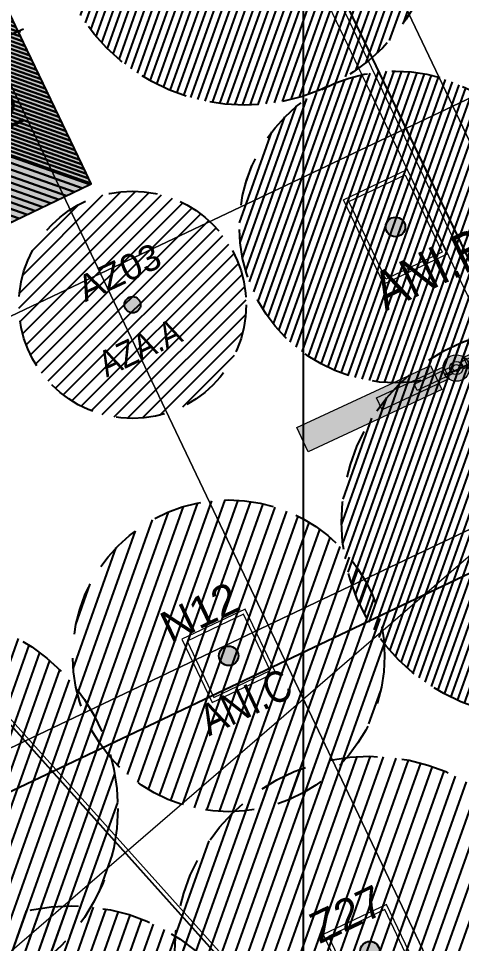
# Model space of a CAD drawing. Header units: metres. Extents: x -686 to 1359326, y 0 to 5497342.
# Drawn here: x 679962.11 to 679973.47, y 2748791.4 to 2748815.14 of the extents above; entities that cross this region are included whole.
import ezdxf
from ezdxf import colors
from ezdxf.entities.mleader import LeaderData, LeaderLine
from ezdxf.enums import TextEntityAlignment as Align
from ezdxf.math import Vec2, Vec3

# ---------------------------------------------------------------- set-up
doc = ezdxf.new("R2010")
doc.units = ezdxf.units.M
doc.header["$LTSCALE"] = 5
doc.linetypes.add('XREF_MON_SFT_SIDEWALK VEGETATION$0$HIDDEN', pattern=[0.375, 0.25, -0.125])
doc.linetypes.add('XREF_MON_SFT_TREES$0$HIDDEN', pattern=[0.375, 0.25, -0.125])
doc.layers.add('00-VIEWORT A1-250', color=7, linetype='Continuous', plot=False)
doc.layers.add('XREF_MON_BUILDINGS$0$00_AUX', color=3, linetype='Continuous', plot=False)
for name, color, linetype in [('00_XREF_MON_GENERAL LAYOUT', 7, 'Continuous'), ('00_XREF_MON_HSC_PAVEMENT', 7, 'Continuous'), ('00_XREF_MON_SHRUBS', 7, 'Continuous'), ('00_XREF_MON_TREES', 250, 'Continuous'), ('00_XREF_MON_URBAN CONTEXT', 7, 'Continuous'), ('XREF_MON_BUILDINGS$0$00-Modulos ROOFS', 253, 'Continuous'), ('XREF_MON_BUILDINGS$0$COTAUX', 7, 'Continuous'), ('XREF_MON_GENERAL_LAYOUT$0$02-L-Edge Line Step -10cm', 6, 'Continuous'), ('XREF_MON_SFT_SIDEWALK VEGETATION$0$SL_TREE_CANOPY', 251, 'XREF_MON_SFT_SIDEWALK VEGETATION$0$HIDDEN'), ('XREF_MON_SFT_SIDEWALK VEGETATION$0$SL_TREE_HATCH_ACACIA_NILOTICA', 252, 'Continuous'), ('XREF_MON_SFT_SIDEWALK VEGETATION$0$SL_TREE_HATCH_ALBIZIA_LEBBECK', 252, 'Continuous'), ('XREF_MON_SFT_SIDEWALK VEGETATION$0$SL_TREE_HATCH_ZIZIPHUS_SPINA', 252, 'Continuous'), ('XREF_MON_SFT_SIDEWALK VEGETATION$0$SL_TREE_LEGEND', 7, 'Continuous'), ('XREF_MON_SFT_SIDEWALK VEGETATION$0$SL_TREE_TRUNK', 251, 'Continuous'), ('XREF_MON_SFT_TREES$0$SL_TREE_ACACIA_NILOTICA', 252, 'Continuous'), ('XREF_MON_SFT_TREES$0$SL_TREE_ALBIZIA_LEBBECK', 252, 'Continuous'), ('XREF_MON_SFT_TREES$0$SL_TREE_AZADIRACHTA_INDICA', 252, 'Continuous'), ('XREF_MON_SFT_TREES$0$SL_TREE_CANOPY', 250, 'XREF_MON_SFT_TREES$0$HIDDEN'), ('XREF_MON_SFT_TREES$0$SL_TREE_ID', 250, 'Continuous'), ('XREF_MON_SFT_TREES$0$SL_TREE_LEGEND', 250, 'Continuous'), ('XREF_MON_SFT_TREES$0$SL_TREE_TRUNK', 250, 'Continuous'), ('XREF_MON_SFT_TREES$0$SL_TREE_ZIZIPHUS_SPINA', 252, 'Continuous'), ('XREF_MON_URBAN CONTEXT$0$Streets', 7, 'Continuous')]:
    doc.layers.add(name, color=color, linetype=linetype)
for name, color, linetype, true_color in [('00_XREF_MON_HSC_LIGHTING DESIGN', 7, 'Continuous', 0xffffff), ('XREF_MON_BUILDINGS$0$0-WIPEOUTS', 7, 'Continuous', 0xffffff), ('XREF_MON_SFT_SIDEWALK VEGETATION$0$SL_TREE_ACACIA_NILOTICA', 7, 'Continuous', 0x264d00), ('XREF_MON_SFT_SIDEWALK VEGETATION$0$SL_TREE_ALBIZIA_LEBBECK', 7, 'Continuous', 0x9ec82d), ('XREF_MON_SFT_SIDEWALK VEGETATION$0$SL_TREE_ZIZIPHUS_SPINA', 7, 'Continuous', 0x9ec82d)]:
    doc.layers.add(name, color=color, linetype=linetype, true_color=true_color)
for name, color, linetype, lineweight in [('XREF_MON_BUILDINGS$0$02-KH-14 Maintenance', 253, 'Continuous', 30), ('XREF_MON_GENERAL_LAYOUT$0$02-L-Corbes de Nivell 0.25-0.75m', 33, 'Continuous', 5), ('XREF_MON_GENERAL_LAYOUT$0$02-L-Material Change', 251, 'Continuous', 5), ('XREF_MON_GENERAL_LAYOUT$0$04-BK-Tree Pit', 6, 'Continuous', 5), ('XREF_MON_HSC_LIGHTING DESIGN$0$02-L-Lighting System type 3', 252, 'Continuous', 13), ('XREF_MON_HSC_LIGHTING DESIGN$0$02-L-Lighting System type 3 E', 252, 'Continuous', 13), ('XREF_MON_HSC_LIGHTING DESIGN$0$02-L-Lighting System type 3 EE', 252, 'Continuous', 13), ('XREF_MON_SFT_SHRUBS$0$00-Signage', 7, 'Continuous', 0)]:
    doc.layers.add(name, color=color, linetype=linetype, lineweight=lineweight)
doc.layers.add('XREF_MON_SFT_TREES$0$00-GRID_PLANTATION', color=7, linetype='Continuous', lineweight=0, true_color=0xff9c7a)
doc.styles.add('XREF_MON_BUILDINGS$0$E100', font='verdana.ttf', dxfattribs={"height": 0.18})
doc.styles.add('XREF_MON_BUILDINGS$0$Standard', font='arial.ttf')
doc.styles.add('XREF_MON_GENERAL_LAYOUT$0$Standard', font='arial.ttf')
doc.styles.add('XREF_MON_SFT_SHRUBS$0$TER-200', font='ARIALN.TTF', dxfattribs={"height": 1})
doc.styles.add('XREF_MON_SFT_SIDEWALK VEGETATION$0$TER-200', font='ARIALN.TTF', dxfattribs={"height": 1})
doc.styles.add('XREF_MON_SFT_TREES$0$Standard', font='arial.ttf')
doc.styles.add('XREF_MON_SFT_TREES$0$TER-200', font='ARIALN.TTF', dxfattribs={"height": 1})
doc.dimstyles.new('XREF_MON_BUILDINGS$0$E100', dxfattribs={"dimscale": 0.03, "dimtxt": 12, "dimasz": 0.5, "dimexe": 0.1, "dimexo": 1, "dimgap": 4, "dimtad": 1, "dimzin": 0, "dimdsep": 46, "dimtxsty": 'XREF_MON_BUILDINGS$0$E100', "dimblk1": 'XREF_MON_BUILDINGS$0$LINCOT200', "dimblk2": 'XREF_MON_BUILDINGS$0$LINCOT200', "dimsah": 1, "dimcen": 0.1, "dimdle": 0.1, "dimse1": 1, "dimse2": 1, "dimclrt": 256, "dimadec": 0, "dimazin": 0, "dimtfac": 0.01538461538461539, "dimtofl": 0, "dimtmove": 0, "dimatfit": 3, "dimldrblk": 'XREF_MON_BUILDINGS$0$LINCOT200', "dimfxl": 1, "dimtolj": 1, "dimtzin": 0, "dimarcsym": 0})
pattern_1 = [(45, (0, 0), (-0.2245064030267289, 0.2245064030267289), [])]
pattern_2 = [(45.00000000005231, (-3517286.112951742, -2971622.37730958), (-0.1325827270286417, 0.1325827270283996), [])]

# ---------------------------------------------------------------- blocks, each defined once
blk = doc.blocks.new('XREF_MON_GENERAL_LAYOUT$0$ALCORQUE RECTANGULAR')
blk.add_lwpolyline([(679903.3910631917, 2748647.421189263), (679902.7023302435, 2748648.868350914), (679904.6888161644, 2748649.813908814), (679905.3775901177, 2748648.366487041)], close=True)
at = {"layer": 'XREF_MON_GENERAL_LAYOUT$0$02-L-Material Change'}
blk.add_lwpolyline([(679903.3438421336, 2748647.287693149), (679902.5689206708, 2748648.915973995), (679904.7360313635, 2748649.947401842), (679905.5109527239, 2748648.318961552)], close=True, dxfattribs=at)
blk = doc.blocks.new('XREF_MON_GENERAL_LAYOUT$0$Escocell Quadrat')
at = {"ltscale": 0.3}
blk.add_lwpolyline([(-2.759394512977451, -1.240677842404693), (-1.15939451334998, -1.240677841939032), (-1.159394513117149, 0.3593221576884389), (-2.759394512977451, 0.3593221576884389)], close=True, dxfattribs=at)
at = {"layer": 'XREF_MON_GENERAL_LAYOUT$0$02-L-Material Change', "ltscale": 0.3}
blk.add_lwpolyline([(-2.859394513070583, -1.340677842032164), (-1.059394513256848, -1.340677842032164), (-1.059394513256848, 0.4593221573159099), (-2.859394513070583, 0.4593221577815711)], close=True, dxfattribs=at)
blk = doc.blocks.new('XREF_MON_GENERAL_LAYOUT')
at = {"layer": 'XREF_MON_GENERAL_LAYOUT$0$02-L-Corbes de Nivell 0.25-0.75m', "ltscale": 0.3}
blk.add_lwpolyline([(679976.1339888761, 2748803.45857807), (679935.9984049591, 2748768.837939283)], dxfattribs=at)
at = {"layer": 'XREF_MON_GENERAL_LAYOUT$0$02-L-Edge Line Step -10cm'}
blk.add_line((679947.4219289682, 2748813.149931313), (679980.4195638667, 2748776.368843525), dxfattribs=at)
at = {"layer": 'XREF_MON_GENERAL_LAYOUT$0$02-L-Material Change'}
for p, q in [((679958.7294888253, 2748839.211342031), (680027.5913741325, 2748695.010461564)), ((679959.516012536, 2748838.256682945), (680027.9484541069, 2748694.958893254))]:
    blk.add_line(p, q, dxfattribs=at)
at = {"layer": 'XREF_MON_GENERAL_LAYOUT$0$02-L-Material Change', "ltscale": 0.3}
blk.add_line((679947.3071952197, 2748813.427568801), (679980.705682955, 2748776.199667069), dxfattribs=at)
at = {"layer": 'XREF_MON_GENERAL_LAYOUT$0$04-BK-Tree Pit'}
for name, p, rotation in [('XREF_MON_GENERAL_LAYOUT$0$ALCORQUE RECTANGULAR', (3428620.394561553, 2068905.749748397), 90), ('XREF_MON_GENERAL_LAYOUT$0$Escocell Quadrat', (679969.0795680364, 2748800.023290416), 25.44862075299672), ('XREF_MON_GENERAL_LAYOUT$0$Escocell Quadrat', (679972.702044652, 2748792.444465403), 25.44862075299672)]:
    blk.add_blockref(name, p, dxfattribs=dict(at, rotation=rotation))
at = {"style": 'XREF_MON_GENERAL_LAYOUT$0$Standard'}
for tag, height, rotation, p in [('604,00', 1, 330.2642936667779, (679905.770310239, 2748776.557787406)), ('603,00', 1, 330.2642936667779, (679901.860927013, 2748753.477248972)), ('600,00', 1, 133.8259836638873, (679944.5968217494, 2748745.152639077)), ('602,00', 1, 330.2642936667779, (679883.3191980837, 2748738.726865312)), ('601,00', 1, 117.8905743169221, (679920.9720408977, 2748732.870057053)), ('601,00', 1, 330.2642936667779, (679864.7774691544, 2748723.976481652)), ('600,00', 1, 40.88332108062335, (679777.4053656742, 2748705.443575754, 1.169999999973397)), ('602,00', 1, 330.2642936667779, (679941.2749349186, 2748705.483031567)), ('601,00', 1, 40.88332108062335, (679701.7983696235, 2748703.888586182, 1.169999999973397)), ('598,00', 0.9999999999999999, 62.09100844466732, (679810.2666232066, 2748702.618736548)), ('600,00', 1, 330.2642936667779, (679877.7814736818, 2748691.131234986)), ('600,00', 0.9999999999999999, 19.55108886768879, (679920.4438211058, 2748685.495504646)), ('601,00', 1, 330.2642936667779, (679934.8129193163, 2748683.803636156)), ('599,00', 1, 330.2642936667779, (679854.5671008349, 2748679.061113989)), ('600,00', 1, 88.39282059591216, (679743.9134691327, 2748675.571576328)), ('599,00', 0.9999999999999998, 20.60862043003912, (679924.2598928241, 2748675.216416284)), ('601,00', 1, 88.39282059591216, (679728.0345944045, 2748671.317844195, -2)), ('602,00', 1, 88.39282059591216, (679711.8257639392, 2748665.966083916, -1)), ('603,00', 1, 88.39282059591216, (679695.6151318625, 2748660.611015213)), ('599,00', 1, 40.88332108062335, (679788.8072719976, 2748655.829159783, 1.169999999973397)), ('601,00', 1, 40.88332108062335, (679627.6123405045, 2748644.602575284, 1.169999999973397)), ('603,00', 0.9999999999999999, 41.70580600405471, (679702.4989019763, 2748628.484392532, 1.169999999925494)), ('600,00', 1, 40.88332108062335, (679645.924961585, 2748597.926138933, 1.169999999973397)), ('599,00', 1, 34.22767859632935, (679673.5743901337, 2748555.136007577, 5.33999999991769))]:
    blk.add_attdef(tag, text='', height=height, rotation=rotation, dxfattribs=at).set_placement(p, align=Align.MIDDLE)
at = {"ltscale": 0.3, "style": 'XREF_MON_GENERAL_LAYOUT$0$Standard'}
for tag, height, rotation, p in [('603,50', 1, 330.2642936667779, (679911.500620042, 2748760.570188188)), ('602,50', 1, 330.2642936667779, (679892.8646878856, 2748745.846442295)), ('600,50', 1, 133.8259836638873, (679933.0482653556, 2748738.729379551)), ('601,50', 1, 330.2642936667779, (679873.5807466183, 2748731.671495228)), ('601,50', 0.9999999999999999, 101.285674792814, (679909.5220062692, 2748726.945334854)), ('602,50', 1, 330.2642936667779, (679948.6248547818, 2748713.859774644)), ('600,50', 1, 39.60595393010205, (679743.242567131, 2748706.971262414)), ('600,50', 1, 330.2642936667779, (679880.2659989139, 2748702.726026631)), ('600,50', 0.9999999999999999, 17.35374479888441, (679917.6150982407, 2748690.553931213)), ('599,50', 1, 330.2642936667779, (679867.1974978975, 2748684.716235158)), ('599,50', 0.9999999999999999, 18.89438680505554, (679921.7103896159, 2748680.578430657)), ('599,50', 1, 39.60595393010205, (679778.9914550197, 2748677.241243556)), ('600,50', 1, 88.39282059591216, (679735.9248694875, 2748673.586085743)), ('601,50', 1, 88.39282059591216, (679719.9062925801, 2748668.580993867)), ('602,50', 1, 88.39282059591216, (679703.4737899266, 2748663.451811911)), ('598,50', 1, 330.2642936667779, (679861.7651457089, 2748662.396830559)), ('601,50', 1, 39.60595393010205, (679610.5132742386, 2748662.061190253)), ('600,00', 0.9999999999999999, 41.70580600405471, (679752.30764285, 2748637.685423907)), ('601,00', 0.9999999999999999, 41.70580600405471, (679736.0440844187, 2748634.537594622)), ('599,00', 0.9999999999999999, 35.08346035422691, (679763.0433427037, 2748634.41500971, 1.169999999925494)), ('602,00', 0.9999999999999999, 41.70580600405471, (679720.1743132578, 2748633.095905716, 1.169999999925494)), ('600,00', 0.9999999999999999, 35.08346035422691, (679747.0628417195, 2748629.903108784, 1.169999999925494)), ('601,00', 0.9999999999999999, 35.08346035422691, (679731.2455695962, 2748625.23889635, 1.169999999925494)), ('600,50', 1, 39.60595393010205, (679636.919713499, 2748621.33866227)), ('602,00', 0.9999999999999999, 35.08346035422691, (679715.3997742002, 2748620.639385471, 1.169999999925494)), ('599,50', 1, 28.76039513677905, (679659.4816038228, 2748574.323313434))]:
    blk.add_attdef(tag, text='', height=height, rotation=rotation, dxfattribs=at).set_placement(p, align=Align.MIDDLE)
blk = doc.blocks.new('XREF_MON_URBAN CONTEXT')
at = {"layer": 'XREF_MON_URBAN CONTEXT$0$Streets'}
blk.add_lwpolyline([(679957.7701000004, 2748842.112199999), (679957.7942000004, 2748842.061599999), (680028.8271000003, 2748693.778200001)], dxfattribs=at)
blk = doc.blocks.new('XREF_MON_BUILDINGS$0$LINCOT200')
for p, q in [((0, -9.999961704014428), (0, 10.00003829598555)), ((3.694822225952521e-13, 3.829598557558711e-05), (10.00000000000051, 3.829598557558711e-05))]:
    blk.add_line(p, q)
at = {"const_width": 1.875}
blk.add_lwpolyline([(3.535533801624467, -3.535495714255788), (-3.535533950636761, 3.535572157214077)], dxfattribs=at)
at = {"layer": 'XREF_MON_BUILDINGS$0$COTAUX'}
blk.add_line((0, 0), (-1.249999999999915, 0), dxfattribs=at)
blk = doc.blocks.new('*D153')
at = {"layer": 'DEFPOINTS', "color": 0, "transparency": 16777216}
for p in [(119.6986085125245, -56.82058442011476), (124.4986085132696, -56.82058442058042), (124.4986085132696, -57.2785381723661)]:
    blk.add_point(p, dxfattribs=at)
at = {"layer": 'XREF_MON_BUILDINGS$0$00_AUX', "color": 0, "lineweight": -2, "transparency": 16777216}
blk.add_line((119.7136085125246, -57.27853817236596), (124.4836085132696, -57.27853817236596), dxfattribs=at)
at = {"layer": 'XREF_MON_BUILDINGS$0$00_AUX', "color": 0, "lineweight": -2, "transparency": 16777216, "xscale": 0.015, "yscale": 0.015, "zscale": 0.015, "rotation": 180}
blk.add_blockref('XREF_MON_BUILDINGS$0$LINCOT200', (119.6986085125246, -57.27853817236596), dxfattribs=at)
at = {"layer": 'XREF_MON_BUILDINGS$0$00_AUX', "color": 0, "lineweight": -2, "transparency": 16777216, "xscale": 0.015, "yscale": 0.015, "zscale": 0.015}
blk.add_blockref('XREF_MON_BUILDINGS$0$LINCOT200', (124.4986085132696, -57.27853817236596), dxfattribs=at)
at = {"layer": 'XREF_MON_BUILDINGS$0$00_AUX', "transparency": 16777216, "insert": (122.0986085128971, -57.06442803133171), "char_height": 0.18, "attachment_point": 5, "style": 'XREF_MON_BUILDINGS$0$E100'}
blk.add_mtext('\\A1;4.80', dxfattribs=at)
blk = doc.blocks.new('*D154')
at = {"layer": 'DEFPOINTS', "color": 0, "transparency": 16777216}
for p in [(119.6986085125246, -56.82058442011478), (120.1565622668715, -56.82058442011478), (119.6986085111276, -61.62058442039418)]:
    blk.add_point(p, dxfattribs=at)
at = {"layer": 'XREF_MON_BUILDINGS$0$00_AUX', "color": 0, "lineweight": -2, "transparency": 16777216}
blk.add_line((120.1565622668715, -61.60558442039406), (120.1565622668715, -56.83558442011466), dxfattribs=at)
at = {"layer": 'XREF_MON_BUILDINGS$0$00_AUX', "color": 0, "lineweight": -2, "transparency": 16777216, "xscale": 0.015, "yscale": 0.015, "zscale": 0.015}
for p, rotation in [((120.1565622668715, -56.82058442011466), 90.00000000000006), ((120.1565622668715, -61.62058442039406), 270.0000000000001)]:
    blk.add_blockref('XREF_MON_BUILDINGS$0$LINCOT200', p, dxfattribs=dict(at, rotation=rotation))
at = {"layer": 'XREF_MON_BUILDINGS$0$00_AUX', "transparency": 16777216, "insert": (119.9424521258373, -59.22058442025437), "char_height": 0.18, "attachment_point": 5, "rotation": 90.00000000000006, "style": 'XREF_MON_BUILDINGS$0$E100'}
blk.add_mtext('\\A1;4.80', dxfattribs=at)
blk = doc.blocks.new('*U443')
h = blk.add_hatch(color=256)
h.dxf.hatch_style = 1
h.paths.add_polyline_path([(0.1741180677402275, -0.01681959030214432), (1.077107386745836, 0.4128434052673923), (0.9997680475433193, 0.5753814826884016), (0.09677872853771112, 0.145718487118865)])
h = blk.add_hatch(color=256)
h.dxf.hatch_style = 1
h.paths.add_polyline_path([(-0.09677872749401936, -0.1457184887089274), (-0.9997680464996278, -0.5753814842784641), (-1.077107385702145, -0.4128434068574541), (-0.1741180666965363, 0.01681958871208255)])
edge = h.paths.add_edge_path(flags=17)
edge.add_arc((2.48404284627263e-10, -1.283617738747237e-10), 0.09, -154.5538251013464, 205.4461748986536)
at = {"color": 9}
blk.add_lwpolyline([(0.1741180677402275, -0.01681959030214432), (1.077107386745836, 0.4128434052673923), (0.9997680475433193, 0.5753814826884016), (0.09677872853771112, 0.145718487118865)], close=True, dxfattribs=at)
blk.add_lwpolyline([(-0.09677872754924303, -0.1457184887768654), (-0.9997680465548514, -0.575381484346402), (-1.077107385757368, -0.4128434069253925), (-0.1741180667517598, 0.01681958864414418)], close=True)
blk.add_circle((1.931807948598598e-10, -1.963001403449404e-10), 0.09)
blk = doc.blocks.new('*U435')
h = blk.add_hatch(color=193)
h.dxf.hatch_style = 1
h.paths.add_polyline_path([(0.329247682578754, -0.03439476901304295), (2.044367989673303, 0.7653789648422975), (1.900408717579341, 1.074100620119317), (0.1852884104847927, 0.2743268862639763)])
h = blk.add_hatch(color=256)
h.dxf.hatch_style = 1
edge = h.paths.add_edge_path()
edge.add_arc((1.931810335520421e-10, -1.963003093408133e-10), 0.1703183287691064, 0, 360)
h = blk.add_hatch(color=256)
h.dxf.hatch_style = 1
h.paths.add_polyline_path([(-0.1852884088721674, -0.2743268889323017), (-1.900408715966716, -1.074100622787642), (-2.044367988060677, -0.7653789675106238), (-0.3292476809661287, 0.03439476634471651)])
at = {"color": 193}
blk.add_lwpolyline([(0.3292476824732498, -0.03439476914079396), (2.044367989567798, 0.7653789647145465), (1.900408717473837, 1.074100619991565), (0.1852884103792885, 0.2743268861362254)], close=True, dxfattribs=at)
blk.add_lwpolyline([(-0.1852884088721674, -0.2743268889323017), (-1.900408715966716, -1.074100622787642), (-2.044367988060677, -0.7653789675106238), (-0.3292476809661287, 0.03439476634471651)], close=True)
blk.add_circle((1.931810335520421e-10, -1.963003093408133e-10), 0.1703183287691064)
blk = doc.blocks.new('XREF_MON_HSC_LIGHTING DESIGN')
at = {"layer": 'XREF_MON_HSC_LIGHTING DESIGN$0$02-L-Lighting System type 3'}
blk.add_blockref('*U443', (679973.3378329388, 2748806.168924673), dxfattribs=at)
at = {"layer": 'XREF_MON_HSC_LIGHTING DESIGN$0$02-L-Lighting System type 3 E', "rotation": 359.9920404794511}
blk.add_blockref('*U435', (679973.3378482093, 2748806.168931945), dxfattribs=at)
at = {"layer": 'XREF_MON_HSC_LIGHTING DESIGN$0$02-L-Lighting System type 3 EE', "xscale": 2, "yscale": 2, "zscale": 2, "rotation": 359.9920404794511}
blk.add_blockref('*U435', (679973.3378482093, 2748806.168931945), dxfattribs=at)
blk = doc.blocks.new('XREF_MON_SFT_TREES$0$Ziziphus_spina_christi')
h = blk.add_hatch()
h.set_pattern_fill('ANSI31', color=256, scale=0.1)
h.set_pattern_definition(pattern_1)
edge = h.paths.add_edge_path()
edge.add_arc((-6.661338147750939e-16, -8.881784197001252e-16), 5.000000000000001, 0, 360)
at = {"layer": 'XREF_MON_SFT_TREES$0$SL_TREE_TRUNK'}
h = blk.add_hatch(color=256, dxfattribs=at)
h.dxf.hatch_style = 1
edge = h.paths.add_edge_path()
edge.add_arc((0, 0), 0.2500003876001918, 0, 360)
at = {"layer": 'XREF_MON_SFT_TREES$0$SL_TREE_CANOPY', "linetype": 'XREF_MON_SFT_TREES$0$HIDDEN'}
blk.add_circle((0, 0), 5, dxfattribs=at)
at = {"layer": 'XREF_MON_SFT_TREES$0$SL_TREE_TRUNK'}
blk.add_circle((0, 0), 0.2500003876001918, dxfattribs=at)
at = {"layer": 'XREF_MON_SFT_TREES$0$SL_TREE_ID', "style": 'XREF_MON_SFT_TREES$0$Standard'}
blk.add_attdef('ID', (-1.090554446818487, 0.7152588476904356), '', height=0.8, rotation=0.000420918299423, dxfattribs=at)
at = {"layer": 'XREF_MON_SFT_TREES$0$SL_TREE_LEGEND', "style": 'XREF_MON_SFT_TREES$0$Standard'}
blk.add_attdef('NOMBRE_ESPECIE', (-1.464163609154383, -1.887849904743556), '', height=0.8, rotation=0.000420918299423, dxfattribs=at)
blk = doc.blocks.new('XREF_MON_SFT_TREES$0$Albizia_lebbeck')
h = blk.add_hatch()
h.set_pattern_fill('ANSI31', color=256, scale=0.1)
h.set_pattern_definition(pattern_1)
edge = h.paths.add_edge_path()
edge.add_arc((0, 4.656612873077393e-10), 4.999999999981005, -25.44812939262281, 334.5518706073772)
at = {"layer": 'XREF_MON_SFT_TREES$0$SL_TREE_TRUNK'}
h = blk.add_hatch(color=256, dxfattribs=at)
h.dxf.hatch_style = 1
edge = h.paths.add_edge_path()
edge.add_arc((2.328306436538696e-10, 0), 0.2500003876001918, 0, 360)
at = {"layer": 'XREF_MON_SFT_TREES$0$SL_TREE_CANOPY', "linetype": 'XREF_MON_SFT_TREES$0$HIDDEN'}
blk.add_circle((2.328306436538696e-10, 0), 5, dxfattribs=at)
at = {"layer": 'XREF_MON_SFT_TREES$0$SL_TREE_TRUNK'}
blk.add_circle((2.328306436538696e-10, 0), 0.2500003876001918, dxfattribs=at)
at = {"layer": 'XREF_MON_SFT_TREES$0$SL_TREE_ID', "style": 'XREF_MON_SFT_TREES$0$Standard'}
blk.add_attdef('ID', (-0.9810078069718458, 0.7368421231547302), '', height=0.8, rotation=0.000420918299423, dxfattribs=at)
at = {"layer": 'XREF_MON_SFT_TREES$0$SL_TREE_LEGEND', "insert": (-1.25964832330942, -0.7561016048520699), "char_height": 0.8, "attachment_point": 1, "rotation": 0.012362144525415425, "style": 'XREF_MON_SFT_TREES$0$TER-200'}
blk.add_mtext_dynamic_manual_height_columns('ALB.B', width=38.77958347063934, gutter_width=12.50001938000959, heights=[0], dxfattribs=at)
blk = doc.blocks.new('XREF_MON_SFT_TREES$0$Acacia_nilotica')
h = blk.add_hatch()
h.set_pattern_fill('ANSI31', color=256, scale=0.1)
h.set_pattern_definition(pattern_1)
edge = h.paths.add_edge_path()
edge.add_arc((-6.661338147750939e-16, -8.881784197001252e-16), 3.999999999999999, 0, 360)
at = {"layer": 'XREF_MON_SFT_TREES$0$SL_TREE_TRUNK'}
h = blk.add_hatch(color=256, dxfattribs=at)
h.dxf.hatch_style = 1
edge = h.paths.add_edge_path()
edge.add_arc((0, 0), 0.2500003876001918, 0, 360)
at = {"layer": 'XREF_MON_SFT_TREES$0$SL_TREE_CANOPY', "linetype": 'XREF_MON_SFT_TREES$0$HIDDEN'}
blk.add_circle((0, 0), 4, dxfattribs=at)
at = {"layer": 'XREF_MON_SFT_TREES$0$SL_TREE_TRUNK'}
blk.add_circle((0, 0), 0.2500003876001918, dxfattribs=at)
at = {"layer": 'XREF_MON_SFT_TREES$0$SL_TREE_ID', "style": 'XREF_MON_SFT_TREES$0$Standard'}
blk.add_attdef('ID', (-1.213950848484089, 0.9305009110162956), '', height=0.8, rotation=0.000420918299423, dxfattribs=at)
at = {"layer": 'XREF_MON_SFT_TREES$0$SL_TREE_LEGEND', "insert": (-1.34179218168218, -0.8530613644979894), "char_height": 0.8, "attachment_point": 1, "style": 'XREF_MON_SFT_TREES$0$TER-200'}
blk.add_mtext_dynamic_manual_height_columns('ANI.C', width=38.77952334683659, gutter_width=12.5, heights=[0], dxfattribs=at)
blk = doc.blocks.new('XREF_MON_SFT_TREES$0$Azadiracta.A')
h = blk.add_hatch()
h.set_pattern_fill('ANSI31', color=256, scale=0.08333333332694233)
h.set_pattern_definition([(45, (0, 0), (-0.1870886691745925, 0.1870886691745925), [])])
edge = h.paths.add_edge_path()
edge.add_arc((0, 0), 2.916666666442982, 0, 360)
at = {"layer": 'XREF_MON_SFT_TREES$0$SL_TREE_TRUNK'}
h = blk.add_hatch(color=256, dxfattribs=at)
h.dxf.hatch_style = 1
edge = h.paths.add_edge_path()
edge.add_arc((0, 0), 0.2083336563175156, 0, 360)
at = {"layer": 'XREF_MON_SFT_TREES$0$SL_TREE_CANOPY', "linetype": 'XREF_MON_SFT_TREES$0$HIDDEN'}
blk.add_circle((0, 0), 2.916666666442981, dxfattribs=at)
at = {"layer": 'XREF_MON_SFT_TREES$0$SL_TREE_TRUNK'}
blk.add_circle((0, 0), 0.2083336563175156, dxfattribs=at)
at = {"layer": 'XREF_MON_SFT_TREES$0$SL_TREE_ID', "style": 'XREF_MON_SFT_TREES$0$Standard'}
blk.add_attdef('ID', (-1.211006061872467, 0.06308520445600152), '', height=0.6666666666155386, rotation=25.00021045177178, dxfattribs=at)
at = {"layer": 'XREF_MON_SFT_TREES$0$SL_TREE_LEGEND', "insert": (-0.9512533869128674, -1.267815743107349), "char_height": 0.6666666666155386, "attachment_point": 1, "rotation": 25.385496202403836, "style": 'XREF_MON_SFT_TREES$0$TER-200'}
blk.add_mtext_dynamic_manual_height_columns('AZA.A', width=32.31626945321876, gutter_width=10.41666666586779, heights=[0], dxfattribs=at)
blk = doc.blocks.new('XREF_MON_SFT_TREES')
at = {"layer": 'XREF_MON_SFT_TREES$0$00-GRID_PLANTATION'}
for points in [[(679968.9495367518, 2748821.922345252), (679977.97931619, 2748826.219214263), (679982.2761852011, 2748817.189434824), (679973.2464057627, 2748812.892565813)], [(679959.9197573139, 2748817.62547624), (679968.9495367523, 2748821.922345251), (679973.246405763, 2748812.892565812), (679964.2166263246, 2748808.595696802)], [(679950.889977876, 2748813.32860723), (679959.9197573144, 2748817.62547624), (679964.216626325, 2748808.595696802), (679955.1868468863, 2748804.298827791)], [(679973.2464057625, 2748812.892565814), (679982.2761852007, 2748817.189434825), (679986.5730542116, 2748808.159655386), (679977.5432747733, 2748803.862786375)], [(679964.2166263245, 2748808.595696802), (679973.246405763, 2748812.892565813), (679977.5432747734, 2748803.862786375), (679968.5134953354, 2748799.565917363)], [(679955.1868468866, 2748804.298827792), (679964.2166263248, 2748808.595696803), (679968.5134953357, 2748799.565917364), (679959.483715897, 2748795.269048353)], [(679968.5134953354, 2748799.565917363), (679977.5432747734, 2748803.862786375), (679981.8401437843, 2748794.833006936), (679972.8103643458, 2748790.536137925)], [(679959.483715897, 2748795.269048353), (679968.5134953357, 2748799.565917364), (679972.810364346, 2748790.536137925), (679963.7805849076, 2748786.239268914)]]:
    blk.add_lwpolyline(points, close=True, dxfattribs=at)
at = {"layer": 'XREF_MON_SFT_TREES$0$SL_TREE_ACACIA_NILOTICA', "rotation": 25.44812939262281}
blk.add_blockref('XREF_MON_SFT_TREES$0$Acacia_nilotica', (679967.4996516074, 2748798.78341627), dxfattribs=at).add_auto_attribs({'ID': 'N12'})
at = {"layer": 'XREF_MON_SFT_TREES$0$SL_TREE_ALBIZIA_LEBBECK', "rotation": 25.44812939262281}
for p, values in [((679959.6574042685, 2748794.866819094), {'ID': 'L38'}), ((679963.4582331112, 2748787.366218908), {'ID': 'AL36'})]:
    blk.add_blockref('XREF_MON_SFT_TREES$0$Albizia_lebbeck', p, dxfattribs=at).add_auto_attribs(values)
at = {"layer": 'XREF_MON_SFT_TREES$0$SL_TREE_AZADIRACHTA_INDICA'}
blk.add_blockref('XREF_MON_SFT_TREES$0$Azadiracta.A', (679965.033713015, 2748807.792931591), dxfattribs=at).add_auto_attribs({'ID': 'AZ03'})
at = {"layer": 'XREF_MON_SFT_TREES$0$SL_TREE_ZIZIPHUS_SPINA', "rotation": 25.44812939262281}
blk.add_blockref('XREF_MON_SFT_TREES$0$Ziziphus_spina_christi', (679971.122128223, 2748791.204591257), dxfattribs=at).add_auto_attribs({'ID': 'Z27', 'NOMBRE_ESPECIE': 'ZIZ.C'})
blk = doc.blocks.new('XREF_MON_SFT_SIDEWALK VEGETATION$0$Albizia_lebbeck')
at = {"layer": 'XREF_MON_SFT_SIDEWALK VEGETATION$0$SL_TREE_HATCH_ALBIZIA_LEBBECK'}
h = blk.add_hatch(dxfattribs=at)
h.set_pattern_fill('ANSI31', color=256, scale=1.500002325601152, angle=3.180554681463517e-14)
h.set_pattern_definition([(44.99999999999994, (-3517286.112954457, -2971622.377306366), (-0.1325827270285208, 0.1325827270285206), [])])
edge = h.paths.add_edge_path()
edge.add_arc((0, 4.656612873077393e-10), 4.999999999981005, -25.44812939262281, 334.5518706073772)
at = {"layer": 'XREF_MON_SFT_SIDEWALK VEGETATION$0$SL_TREE_TRUNK'}
h = blk.add_hatch(color=256, dxfattribs=at)
h.dxf.hatch_style = 1
edge = h.paths.add_edge_path()
edge.add_arc((2.328306436538696e-10, 0), 0.2500003876001918, 0, 360)
at = {"layer": 'XREF_MON_SFT_SIDEWALK VEGETATION$0$SL_TREE_CANOPY', "linetype": 'XREF_MON_SFT_SIDEWALK VEGETATION$0$HIDDEN'}
blk.add_circle((2.328306436538696e-10, 0), 5, dxfattribs=at)
at = {"layer": 'XREF_MON_SFT_SIDEWALK VEGETATION$0$SL_TREE_TRUNK'}
blk.add_circle((2.328306436538696e-10, 0), 0.2500003876001918, dxfattribs=at)
at = {"layer": 'XREF_MON_SFT_SIDEWALK VEGETATION$0$SL_TREE_LEGEND', "insert": (-1.314771543471096, -0.6361505817120303), "char_height": 1.000001550400767, "attachment_point": 1, "rotation": 0.012362144525415425, "style": 'XREF_MON_SFT_SIDEWALK VEGETATION$0$TER-200'}
blk.add_mtext_dynamic_manual_height_columns('ALB.B', width=38.77958347063934, gutter_width=12.50001938000959, heights=[0], dxfattribs=at)
blk = doc.blocks.new('XREF_MON_SFT_SIDEWALK VEGETATION$0$Ziziphus_spina_christi')
at = {"layer": 'XREF_MON_SFT_SIDEWALK VEGETATION$0$SL_TREE_HATCH_ZIZIPHUS_SPINA'}
h = blk.add_hatch(dxfattribs=at)
h.set_pattern_fill('ANSI31', color=256, scale=1.500002325601151, angle=5.233920783816363e-11)
h.set_pattern_definition(pattern_2)
edge = h.paths.add_edge_path()
edge.add_arc((-6.661338147750939e-16, -8.881784197001252e-16), 5.000000000000001, 0, 360)
at = {"layer": 'XREF_MON_SFT_SIDEWALK VEGETATION$0$SL_TREE_TRUNK'}
h = blk.add_hatch(color=256, dxfattribs=at)
h.dxf.hatch_style = 1
edge = h.paths.add_edge_path()
edge.add_arc((0, 0), 0.2500003876001918, 0, 360)
at = {"layer": 'XREF_MON_SFT_SIDEWALK VEGETATION$0$SL_TREE_CANOPY', "linetype": 'XREF_MON_SFT_SIDEWALK VEGETATION$0$HIDDEN'}
blk.add_circle((0, 0), 5, dxfattribs=at)
at = {"layer": 'XREF_MON_SFT_SIDEWALK VEGETATION$0$SL_TREE_TRUNK'}
blk.add_circle((0, 0), 0.2500003876001918, dxfattribs=at)
at = {"layer": 'XREF_MON_SFT_SIDEWALK VEGETATION$0$SL_TREE_LEGEND', "insert": (-1.138389419630528, -0.8359255273324138), "char_height": 1, "attachment_point": 1, "style": 'XREF_MON_SFT_SIDEWALK VEGETATION$0$TER-200'}
blk.add_mtext_dynamic_manual_height_columns('ZIZ.B', width=38.77952334683659, gutter_width=12.5, heights=[0], dxfattribs=at)
blk = doc.blocks.new('XREF_MON_SFT_SIDEWALK VEGETATION$0$Acacia_nilotica')
at = {"layer": 'XREF_MON_SFT_SIDEWALK VEGETATION$0$SL_TREE_HATCH_ACACIA_NILOTICA'}
h = blk.add_hatch(dxfattribs=at)
h.set_pattern_fill('ANSI31', color=256, scale=1.500002325601151, angle=5.233920783816363e-11)
h.set_pattern_definition(pattern_2)
edge = h.paths.add_edge_path()
edge.add_arc((-6.661338147750939e-16, -8.881784197001252e-16), 3.999999999999999, 0, 360)
at = {"layer": 'XREF_MON_SFT_SIDEWALK VEGETATION$0$SL_TREE_TRUNK'}
h = blk.add_hatch(color=256, dxfattribs=at)
h.dxf.hatch_style = 1
edge = h.paths.add_edge_path()
edge.add_arc((0, 0), 0.2500003876001918, 0, 360)
at = {"layer": 'XREF_MON_SFT_SIDEWALK VEGETATION$0$SL_TREE_CANOPY', "linetype": 'XREF_MON_SFT_SIDEWALK VEGETATION$0$HIDDEN'}
blk.add_circle((0, 0), 4, dxfattribs=at)
at = {"layer": 'XREF_MON_SFT_SIDEWALK VEGETATION$0$SL_TREE_TRUNK'}
blk.add_circle((0, 0), 0.2500003876001918, dxfattribs=at)
at = {"layer": 'XREF_MON_SFT_SIDEWALK VEGETATION$0$SL_TREE_LEGEND', "insert": (-1.163473651278764, -0.8530613644979894), "char_height": 1, "attachment_point": 1, "style": 'XREF_MON_SFT_SIDEWALK VEGETATION$0$TER-200'}
blk.add_mtext_dynamic_manual_height_columns('ANI.B', width=38.77952334683659, gutter_width=12.5, heights=[0], dxfattribs=at)
blk = doc.blocks.new('XREF_MON_SFT_SIDEWALK VEGETATION')
at = {"layer": 'XREF_MON_SFT_SIDEWALK VEGETATION$0$SL_TREE_ACACIA_NILOTICA', "rotation": 25.44812939262281}
blk.add_blockref('XREF_MON_SFT_SIDEWALK VEGETATION$0$Acacia_nilotica', (679971.777142576, 2748809.789708578), dxfattribs=at)
at = {"layer": 'XREF_MON_SFT_SIDEWALK VEGETATION$0$SL_TREE_ALBIZIA_LEBBECK', "rotation": 25.44812939262281}
blk.add_blockref('XREF_MON_SFT_SIDEWALK VEGETATION$0$Albizia_lebbeck', (679967.9099011505, 2748817.916481848), dxfattribs=at)
at = {"layer": 'XREF_MON_SFT_SIDEWALK VEGETATION$0$SL_TREE_ZIZIPHUS_SPINA', "rotation": 25.44812939262281}
blk.add_blockref('XREF_MON_SFT_SIDEWALK VEGETATION$0$Ziziphus_spina_christi', (679975.3970834576, 2748802.209538698), dxfattribs=at)
blk = doc.blocks.new('XREF_MON_BUILDINGS$0$modulo kiosco')
h = blk.add_hatch()
h.set_pattern_fill('ANSI31', color=256, scale=0.03000000000000003, angle=-115.44788826169)
h.set_pattern_definition([(315.0000000069122, (119.6986085125245, -56.82058442011476), (0.06735192089989332, 0.06735192091614416), [])])
h.paths.add_polyline_path([(124.4986085132696, -56.82058442058042), (119.9986085128039, -56.82058442034759), (119.6986085125245, -56.82058442011476), (124.4986085123383, -61.62058442132547)])
h = blk.add_hatch()
h.set_pattern_fill('ANSI31', color=256, scale=0.05000000000000005, angle=-115.44788826169)
h.set_pattern_definition([(315.0000000069122, (119.6986085125245, -56.82058442011476), (0.1122532014998222, 0.1122532015269069), [])])
h.paths.add_polyline_path([(119.6986085092649, -61.62058442039415), (119.6986085125245, -57.12058442085981), (119.6986085125245, -56.82058442011476), (124.4986085100099, -61.62058442388661)])
at = {"layer": 'XREF_MON_BUILDINGS$0$0-WIPEOUTS', "true_color": 0xfcfcfc}
h = blk.add_hatch(color=7, dxfattribs=at)
h.dxf.hatch_style = 1
h.paths.add_polyline_path([(119.6986085139215, -61.62058441969566), (119.6986085125245, -56.82058442011476), (124.4986085132696, -56.82058442058042), (124.4986085123383, -61.62058442132547)])
at = {"layer": 'XREF_MON_BUILDINGS$0$00-Modulos ROOFS'}
blk.add_line((119.6986085125245, -56.82058442011476), (124.4986085118726, -61.62058442248963), dxfattribs=at)
at = {"layer": 'XREF_MON_BUILDINGS$0$00-Modulos ROOFS', "lineweight": 0}
blk.add_lwpolyline([(119.6986085139215, -61.62058441969566), (119.6986085125245, -56.82058442011476), (124.4986085132696, -56.82058442058042), (124.4986085123383, -61.62058442132547)], close=True, dxfattribs=at)
at = {"layer": 'XREF_MON_BUILDINGS$0$00-Modulos ROOFS'}
blk.add_lwpolyline([(124.4986085137352, -57.12058442062698), (124.4986085132696, -56.82058442058042), (124.1986085125245, -56.82058442151174), (119.9986085128039, -56.82058442034759), (119.6986085125245, -56.82058442011476), (119.6986085125245, -57.12058442085981), (119.6986085134558, -61.32058442058042), (119.6986085139215, -61.62058441969566), (119.9986085128039, -61.62058442062698), (124.1986085125245, -61.62058442109264), (124.4986085123383, -61.62058442132547), (124.4986085128039, -61.32058442081325)], close=True, dxfattribs=at)
at = {"layer": 'XREF_MON_BUILDINGS$0$00_AUX', "color": 253, "insert": (120.5956272133626, -58.63217507931404), "char_height": 0.7999999999999997, "attachment_point": 1, "style": 'XREF_MON_BUILDINGS$0$Standard'}
blk.add_mtext_dynamic_manual_height_columns('23 m2', width=11.40284914150834, gutter_width=3.999999999999999, heights=[0], dxfattribs=at)
at = {"layer": 'XREF_MON_BUILDINGS$0$00_AUX', "color": 253}
dim = blk.add_linear_dim(base=(120.1565622668715, -56.82058442011478), p1=(119.6986085111275, -61.62058442039415), p2=(119.6986085125245, -56.82058442011476), angle=90, dimstyle='XREF_MON_BUILDINGS$0$E100', dxfattribs=at)
dim.commit()
dim.dimension.update_dxf_attribs({"geometry": '*D154', "text_midpoint": (119.9424521258372, -59.2205844202545)})
dim = blk.add_linear_dim(base=(124.4986085132696, -57.2785381723661), p1=(119.6986085125245, -56.82058442011476), p2=(124.4986085132696, -56.82058442058042), dimstyle='XREF_MON_BUILDINGS$0$E100', dxfattribs=at)
dim.commit()
dim.dimension.update_dxf_attribs({"geometry": '*D153', "text_midpoint": (122.098608512897, -57.06442803133184)})
blk = doc.blocks.new('XREF_MON_BUILDINGS')
at = {"layer": 'XREF_MON_BUILDINGS$0$02-KH-14 Maintenance', "rotation": 25.5960894486088}
blk.add_blockref('XREF_MON_BUILDINGS$0$modulo kiosco', (679825.0750700986, 2748812.682989222), dxfattribs=at)
blk = doc.blocks.new('XREF_MON_SFT_SHRUBS')
at = {"layer": 'XREF_MON_SFT_SHRUBS$0$00-Signage'}
ml = blk.add_multileader_mtext('Standard', dxfattribs=at)
ml.set_content('56-STI', color=256, style='XREF_MON_SFT_SHRUBS$0$TER-200')
ml.set_leader_properties(color=256)
ml.build(insert=Vec2(0, 0))
ml.multileader.update_dxf_attribs({"text_left_attachment_type": 2, "dogleg_length": 0.15, "arrow_head_size": 0.05})
ctx = ml.context
ctx.base_point, ctx.char_height, ctx.arrow_head_size, ctx.landing_gap_size, ctx.plane_origin, ctx.plane_x_axis, ctx.plane_y_axis = Vec3(1359324.784299112, 5497340.857838331), 0.5, 0.05, 0.09000000000000001, Vec3(1359310.258137395, 5497335.529856739), Vec3(0.9018627925046974, 0.4320225729005712), Vec3(-0.4320225729005712, 0.9018627925046974)
ctx.left_attachment = 2
notes = []
notes.append((ctx, [(0, (0, 0, 0), (0, 0), (1, 0), 1, [])]))
ctx.mtext.insert, ctx.mtext.text_direction, ctx.mtext.rotation, ctx.mtext.width, ctx.mtext.defined_height, ctx.mtext.flow_direction = Vec3(1359324.753703762, 5497341.130029683), Vec3(0.9018627925046974, 0.4320225729005713), 0.4467342368774118, 0.5535869862902365, 0.1552189861971758, 5
for ctx, leaders in notes:
    for number, flags, end, landing, length, lines in leaders:
        leader = LeaderData()
        leader.index, (leader.has_last_leader_line, leader.has_dogleg_vector, leader.attachment_direction) = number, flags
        leader.last_leader_point, leader.dogleg_vector, leader.dogleg_length = Vec3(end), Vec3(landing), length
        for number, points, colour, breaks in lines:
            line = LeaderLine()
            line.index, line.vertices, line.color, line.breaks = number, Vec3.list(points), colors.encode_raw_color(colour), breaks
            leader.lines.append(line)
        ctx.leaders.append(leader)

msp = doc.modelspace()

# ---------------------------------------------------------------- linework, layer by layer
at = {"layer": '00-VIEWORT A1-250', "color": 3}
msp.add_line((679969.4103453014, 2748868.657247357), (679969.4103453014, 2748730.789228691), dxfattribs=at)
msp.add_lwpolyline([(679903.3408551274, 2748611.294234752), (679842.7569059364, 2748738.607538429), (679996.4850874313, 2748811.761404269), (680057.0690366223, 2748684.448100591)], close=True, dxfattribs=at)

# ---------------------------------------------------------------- block references
at = {"layer": '00_XREF_MON_GENERAL LAYOUT'}
msp.add_blockref('XREF_MON_GENERAL_LAYOUT', (0, 0), dxfattribs=at)
at = {"layer": '00_XREF_MON_URBAN CONTEXT'}
msp.add_blockref('XREF_MON_URBAN CONTEXT', (0, 0), dxfattribs=at)

# ---------------------------------------------------------------- next in the draw order: block references
at = {"layer": '00_XREF_MON_HSC_PAVEMENT'}
msp.add_blockref('XREF_MON_BUILDINGS', (0, 0), dxfattribs=at)

# ---------------------------------------------------------------- next in the draw order: block references
at = {"layer": '00_XREF_MON_GENERAL LAYOUT'}
msp.add_blockref('XREF_MON_GENERAL_LAYOUT', (0, 0), dxfattribs=at)
at = {"layer": '00_XREF_MON_HSC_LIGHTING DESIGN'}
msp.add_blockref('XREF_MON_HSC_LIGHTING DESIGN', (0, 0), dxfattribs=at)

# ---------------------------------------------------------------- next in the draw order: block references
at = {"layer": '00_XREF_MON_TREES'}
msp.add_blockref('XREF_MON_SFT_TREES', (0, 0), dxfattribs=at)

# ---------------------------------------------------------------- next in the draw order: block references
at = {"layer": '00_XREF_MON_SHRUBS'}
msp.add_blockref('XREF_MON_SFT_SHRUBS', (0, 0), dxfattribs=at)
at = {"layer": '00_XREF_MON_TREES'}
msp.add_blockref('XREF_MON_SFT_SIDEWALK VEGETATION', (0, 0), dxfattribs=at)

doc.saveas('drawing.dxf')
